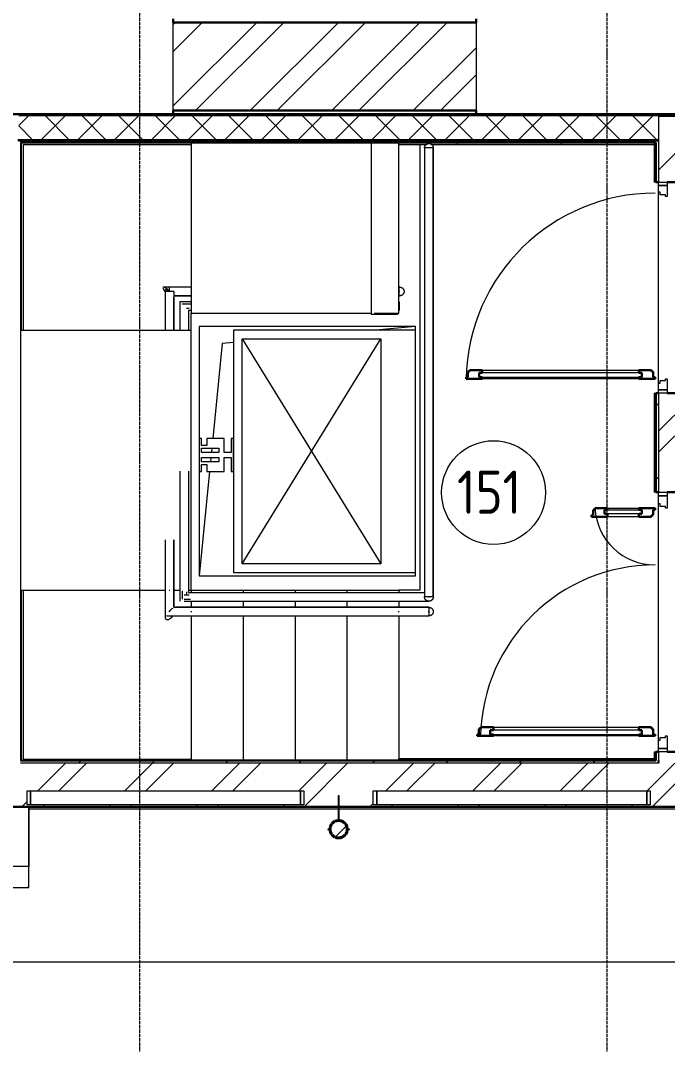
# Model space of a CAD drawing. Header units: millimetres. Extents: x -215207 to 92095, y -30385 to 123050.
# Drawn here: x -149722 to -145986, y 14076 to 20031 of the extents above; entities that cross this region are included whole.
import ezdxf

# ---------------------------------------------------------------- set-up
doc = ezdxf.new("R2010")
doc.units = ezdxf.units.MM
doc.linetypes.add('ADSK_Линия сетки', pattern=[25, 20, -2.5, 0, -2.5])
doc.linetypes.add('ADSK_Сверху', pattern=[4.5, 3, -1.5])
for name, color, linetype, lineweight in [('Двери', 7, 'Continuous', 9), ('Крыша', 7, 'Continuous', 9), ('Крыша штриховка', 7, 'Continuous', 9), ('Лестницы', 7, 'Continuous', 9), ('Линии', 7, 'Continuous', 9), ('Марки помещений', 7, 'Continuous', 20), ('Обобщенные модели', 7, 'Continuous', 20), ('Оборудование', 7, 'Continuous', 20), ('Ограждение', 7, 'Continuous', 9), ('Окна', 7, 'Continuous', 9), ('Оси', 7, 'Continuous', 9), ('Перекрытие', 7, 'Continuous', 20), ('Стены внутренние', 7, 'Continuous', 20), ('Стены наружные', 7, 'Continuous', 20), ('Стены штриховка', 7, 'Continuous', 9)]:
    doc.layers.add(name, color=color, linetype=linetype, lineweight=lineweight)
doc.layers.add('Двери открывание', color=7, linetype='Continuous', lineweight=9, true_color=0xc0c0c0)
doc.styles.add('GOST Common_3', font='GOST_Common.ttf', dxfattribs={"width": 0.9, "height": 2.5})

# ---------------------------------------------------------------- blocks, each defined once
blk = doc.blocks.new('1 этаж 21082025')
at = {"layer": 'Двери'}
for p, q in [((53898, -12363), (53898, -12343)), ((53898, -12343), (53948, -12343)), ((53948, -12363), (53898, -12363)), ((53898, -12363), (53948, -12363)), ((53898, -12402), (53898, -12363)), ((53948, -12343), (53948, -12363)), ((53948, -12363), (53948, -12427)), ((53907, -12402), (53898, -12402)), ((53907, -12417), (53907, -12402)), ((53939, -12417), (53907, -12417)), ((53939, -12427), (53939, -12417)), ((53948, -12427), (53939, -12427)), ((53802, -13446), (52862, -13446)), ((52862, -13446), (52862, -13470)), ((52880, -13429), (53784, -13429)), ((53802, -13470), (53802, -13446)), ((52862, -13470), (53802, -13470)), ((53784, -13479), (52880, -13479)), ((53898, -13543), (53898, -13504)), ((53898, -13504), (53907, -13504)), ((53907, -13489), (53939, -13489)), ((53907, -13504), (53907, -13489)), ((53939, -13479), (53948, -13479)), ((53939, -13489), (53939, -13479)), ((53948, -13479), (53948, -13543)), ((53898, -13543), (53948, -13543)), ((53898, -13563), (53898, -13543)), ((53948, -13543), (53898, -13543)), ((53948, -13563), (53898, -13563)), ((53948, -13543), (53948, -13563)), ((53898, -14155), (53898, -14135)), ((53898, -14135), (53948, -14135)), ((53948, -14155), (53898, -14155)), ((53898, -14155), (53948, -14155)), ((53898, -14202), (53898, -14155)), ((53948, -14135), (53948, -14155)), ((53948, -14155), (53948, -14227)), ((53604, -14227), (53784, -14227)), ((53907, -14202), (53898, -14202)), ((53907, -14217), (53907, -14202)), ((53939, -14217), (53907, -14217)), ((53939, -14227), (53939, -14217)), ((53948, -14227), (53939, -14227)), ((53586, -14236), (53802, -14236)), ((53586, -14260), (53586, -14236)), ((53802, -14260), (53586, -14260)), ((53784, -14277), (53604, -14277)), ((53802, -14236), (53802, -14260)), ((53802, -15510), (52926, -15510)), ((52926, -15510), (52926, -15534)), ((52926, -15534), (53802, -15534)), ((52944, -15493), (53784, -15493)), ((53784, -15543), (52944, -15543)), ((53802, -15534), (53802, -15510)), ((53939, -15543), (53948, -15543)), ((53939, -15553), (53939, -15543)), ((53948, -15543), (53948, -15615)), ((53898, -15615), (53898, -15568)), ((53898, -15568), (53907, -15568)), ((53907, -15553), (53939, -15553)), ((53907, -15568), (53907, -15553)), ((53898, -15615), (53948, -15615)), ((53898, -15635), (53898, -15615)), ((53948, -15615), (53898, -15615)), ((53948, -15635), (53898, -15635)), ((53948, -15615), (53948, -15635))]:
    blk.add_line(p, q, dxfattribs=at)
at = {"layer": 'Двери', "lineweight": 30}
for p, q in [((52796, -13438), (52806, -13438)), ((52796, -13470), (52796, -13438)), ((52806, -13429), (52880, -13429)), ((52806, -13438), (52806, -13429)), ((52880, -13446), (52862, -13446)), ((52862, -13446), (52862, -13470)), ((52880, -13429), (52880, -13446)), ((53784, -13429), (53858, -13429)), ((53784, -13429), (53784, -13446)), ((53784, -13446), (53802, -13446)), ((53802, -13446), (53802, -13470)), ((53858, -13429), (53858, -13438)), ((53858, -13438), (53868, -13438)), ((53868, -13438), (53868, -13470)), ((52786, -13470), (52796, -13470)), ((52786, -13479), (52786, -13470)), ((52880, -13479), (52786, -13479)), ((52862, -13470), (52880, -13470)), ((52880, -13470), (52880, -13479)), ((53784, -13470), (53784, -13479)), ((53802, -13470), (53784, -13470)), ((53878, -13479), (53784, -13479)), ((53868, -13470), (53878, -13470)), ((53878, -13470), (53878, -13479)), ((53530, -14227), (53604, -14227)), ((53530, -14236), (53530, -14227)), ((53604, -14236), (53604, -14227)), ((53784, -14227), (53878, -14227)), ((53784, -14236), (53784, -14227)), ((53878, -14227), (53878, -14236)), ((53510, -14268), (53520, -14268)), ((53510, -14277), (53510, -14268)), ((53604, -14277), (53510, -14277)), ((53520, -14236), (53530, -14236)), ((53520, -14268), (53520, -14236)), ((53586, -14236), (53604, -14236)), ((53586, -14260), (53586, -14236)), ((53604, -14260), (53586, -14260)), ((53604, -14277), (53604, -14260)), ((53802, -14236), (53784, -14236)), ((53784, -14260), (53802, -14260)), ((53784, -14277), (53784, -14260)), ((53858, -14277), (53784, -14277)), ((53802, -14260), (53802, -14236)), ((53858, -14268), (53858, -14277)), ((53868, -14268), (53858, -14268)), ((53868, -14236), (53868, -14268)), ((53878, -14236), (53868, -14236)), ((52850, -15534), (52860, -15534)), ((52850, -15543), (52850, -15534)), ((52944, -15543), (52850, -15543)), ((52860, -15502), (52870, -15502)), ((52860, -15534), (52860, -15502)), ((52870, -15493), (52944, -15493)), ((52870, -15502), (52870, -15493)), ((52944, -15510), (52926, -15510)), ((52926, -15510), (52926, -15534)), ((52926, -15534), (52944, -15534)), ((52944, -15493), (52944, -15510)), ((52944, -15534), (52944, -15543)), ((53784, -15493), (53858, -15493)), ((53784, -15493), (53784, -15510)), ((53784, -15510), (53802, -15510)), ((53784, -15534), (53784, -15543)), ((53802, -15534), (53784, -15534)), ((53878, -15543), (53784, -15543)), ((53802, -15510), (53802, -15534)), ((53858, -15493), (53858, -15502)), ((53858, -15502), (53868, -15502)), ((53868, -15502), (53868, -15534)), ((53868, -15534), (53878, -15534)), ((53878, -15534), (53878, -15543))]:
    blk.add_line(p, q, dxfattribs=at)
at = {"layer": 'Двери открывание'}
for centre, radius, start, end in [((53878, -13499), 1092, 90, 178.95057), ((53878, -14207), 348, 183.29468, 270), ((53878, -15563), 1008, 90, 178.8631)]:
    blk.add_arc(centre, radius, start, end, dxfattribs=at)
at = {"layer": 'Крыша'}
blk.add_line((50260, -15952), (50260, -16298.1), dxfattribs=at)
at = {"layer": 'Крыша', "lineweight": 18}
for p, q in [((50260, -16298.1), (48100, -16298.1)), ((50260, -16419.2), (50260, -16298.1)), ((48100, -16419.2), (50260, -16419.2))]:
    blk.add_line(p, q, dxfattribs=at)
at = {"layer": 'Крыша', "linetype": 'Continuous'}
blk.add_line((50253.5, -16419.2), (50260, -16412.7), dxfattribs=at)
at = {"layer": 'Крыша штриховка', "linetype": 'Continuous'}
blk.add_line((50258, -15952), (50258, -16298.1), dxfattribs=at)
at = {"layer": 'Лестницы'}
for p, q in [((51198.2, -13200), (51198.2, -13100)), ((51198.2, -14700), (51198.2, -14715)), ((51198.2, -14700), (51498.2, -14700)), ((51198.2, -14700), (51198.2, -14715)), ((51498.2, -14700), (51798.2, -14700)), ((51498.2, -14700), (51498.2, -14715)), ((51498.2, -14700), (51498.2, -14715)), ((51798.2, -14700), (52098.2, -14700)), ((51798.2, -14700), (51798.2, -14715)), ((51798.2, -14700), (51798.2, -14715)), ((52098.2, -14700), (52398.2, -14700)), ((52098.2, -14700), (52098.2, -14715)), ((52098.2, -14700), (52098.2, -14715)), ((51198.2, -14765), (51198.2, -14800)), ((51198.2, -14765), (51198.2, -14800)), ((51498.2, -14765), (51498.2, -14800)), ((51498.2, -14765), (51498.2, -14800)), ((51798.2, -14765), (51798.2, -14800)), ((51798.2, -14765), (51798.2, -14800)), ((52098.2, -14765), (52098.2, -14800)), ((52098.2, -14765), (52098.2, -14800)), ((51198.2, -14850), (51198.2, -15685)), ((51198.2, -14850), (51198.2, -15685)), ((51498.2, -14850), (51498.2, -15685)), ((51498.2, -14850), (51498.2, -15685)), ((51798.2, -14850), (51798.2, -15685)), ((51798.2, -14850), (51798.2, -15685)), ((52098.2, -14850), (52098.2, -15685)), ((52098.2, -14850), (52098.2, -15685))]:
    blk.add_line(p, q, dxfattribs=at)
at = {"layer": 'Линии', "linetype": 'ADSK_Сверху'}
blk.add_line((49950, -16848.7), (56182, -16848.7), dxfattribs=at)
at = {"layer": 'Марки помещений'}
blk.add_circle((52945.1, -14137.1), 300, dxfattribs=at)
at = {"layer": 'Обобщенные модели'}
for p, q in [((52046.7, -15890), (52046.7, -16030)), ((52053.3, -15890), (52046.7, -15890)), ((52053.3, -16030), (52053.3, -15890)), ((52046.7, -16030), (52049.1, -16030)), ((52050.9, -16030), (52053.3, -16030)), ((51988, -16081), (51988, -16083)), ((51998, -16081), (51988, -16081)), ((51988, -16081), (51988, -16083)), ((51998, -16081), (51988, -16081)), ((51988, -16081), (51988, -16083)), ((51998, -16081), (51988, -16081)), ((51988, -16081), (51988, -16083)), ((51998, -16081), (51988, -16081)), ((51988, -16083), (51998, -16083)), ((51988, -16083), (51998, -16083)), ((51988, -16083), (51998, -16083)), ((51988, -16083), (51998, -16083)), ((51998, -16081), (52000, -16081)), ((52000, -16083), (51998, -16083)), ((52000, -16081), (52000, -16083)), ((52100, -16081), (52102, -16081)), ((52100, -16083), (52100, -16081)), ((52102, -16083), (52100, -16083)), ((52112, -16081), (52102, -16081)), ((52112, -16081), (52102, -16081)), ((52112, -16081), (52102, -16081)), ((52112, -16081), (52102, -16081)), ((52102, -16083), (52112, -16083)), ((52102, -16083), (52112, -16083)), ((52102, -16083), (52112, -16083)), ((52102, -16083), (52112, -16083)), ((52112, -16083), (52112, -16081)), ((52112, -16083), (52112, -16081)), ((52112, -16083), (52112, -16081)), ((52112, -16083), (52112, -16081))]:
    blk.add_line(p, q, dxfattribs=at)
at = {"layer": 'Обобщенные модели', "linetype": 'Continuous', "lineweight": 9}
blk.add_line((52030.2, -16127.4), (52094.7, -16063), dxfattribs=at)
at = {"layer": 'Обобщенные модели'}
for radius, start, end in [(52, 90, 270), (50, 90, 270), (52, 270, 90), (50, 270, 90)]:
    blk.add_arc((52050, -16082), radius, start, end, dxfattribs=at)
at = {"layer": 'Обобщенные модели', "lineweight": 40}
for start, end in [(168.99639, 191.00361), (143.79922, 166.36884), (117.17152, 139.417), (90, 113.30594), (66.69406, 90), (40.583, 62.82848), (13.63116, 36.20078), (348.99639, 11.00361), (193.63116, 216.20078), (220.583, 242.82848), (246.69406, 270), (270, 293.30594), (297.17152, 319.417), (323.79922, 346.36884)]:
    blk.add_arc((52050, -16082), 50, start, end, dxfattribs=at)
at = {"layer": 'Оборудование'}
for p, q in [((51243.6, -13178), (51243.6, -13825)), ((52493.6, -13178), (51243.6, -13178)), ((52493.6, -13198), (51443.6, -13198)), ((51443.6, -13198), (51443.6, -14598)), ((52493.6, -13178), (52265, -13198)), ((52493.6, -13198), (52493.6, -13178)), ((52493.6, -14598), (52493.6, -13198)), ((51377.9, -13275.6), (51322.9, -13825)), ((51443.6, -13269.9), (51377.9, -13275.6)), ((51493.6, -14548), (52293.6, -13248)), ((51493.6, -13248), (52293.6, -14548)), ((51493.6, -14548), (51493.6, -13248)), ((51493.6, -13248), (52293.6, -13248)), ((52293.6, -13248), (52293.6, -14548)), ((51258.6, -13825), (51243.6, -13825)), ((51243.6, -13825), (51243.6, -14015)), ((51258.6, -13865), (51258.6, -13825)), ((51288.6, -13865), (51258.6, -13865)), ((51343.6, -13825), (51288.6, -13825)), ((51288.6, -13825), (51288.6, -13865)), ((51388.6, -13825), (51343.6, -13825)), ((51388.6, -13905), (51388.6, -13825)), ((51443.6, -13825), (51428.6, -13825)), ((51428.6, -13825), (51428.6, -13905)), ((51443.6, -14015), (51443.6, -13825)), ((51258.6, -13880), (51358.6, -13880)), ((51258.6, -13905), (51258.6, -13880)), ((51358.6, -13905), (51258.6, -13905)), ((51258.6, -13960), (51258.6, -13935)), ((51258.6, -13935), (51358.6, -13935)), ((51311.9, -13935), (51309.4, -13960)), ((51317.4, -13880), (51314.9, -13905)), ((51358.6, -13880), (51358.6, -13905)), ((51358.6, -13935), (51358.6, -13960)), ((51428.6, -13905), (51388.6, -13905)), ((51388.6, -14015), (51388.6, -13935)), ((51388.6, -13935), (51428.6, -13935)), ((51428.6, -13935), (51428.6, -14015)), ((51358.6, -13960), (51258.6, -13960)), ((51258.6, -14015), (51258.6, -13975)), ((51258.6, -13975), (51288.6, -13975)), ((51288.6, -13975), (51288.6, -14015)), ((51303.9, -14015), (51243.6, -14618)), ((51243.6, -14015), (51243.6, -14618)), ((51243.6, -14015), (51258.6, -14015)), ((51288.6, -14015), (51343.6, -14015)), ((51343.6, -14015), (51388.6, -14015)), ((51428.6, -14015), (51443.6, -14015)), ((52293.6, -14548), (51493.6, -14548)), ((51243.6, -14618), (52493.6, -14618)), ((51443.6, -14598), (52493.6, -14598)), ((52493.6, -14618), (52493.6, -14598))]:
    blk.add_line(p, q, dxfattribs=at)
at = {"layer": 'Ограждение'}
for p, q in [((50217, -12117), (50217, -12900)), ((51198.2, -12117), (50217, -12117)), ((50227, -12127), (50227, -12900)), ((51198.2, -12127), (50227, -12127)), ((52398.2, -12125), (52398.2, -12115)), ((52398.2, -12125), (52558.8, -12125)), ((52546.6, -12144), (52546.7, -12143)), ((52546.6, -12144), (52546.7, -12143)), ((52546.6, -12145), (52546.6, -12144)), ((52546.6, -12145), (52546.6, -12144)), ((52546.6, -12145), (52546.6, -14740)), ((52596.6, -12145), (52546.6, -12145)), ((52546.6, -12145), (52546.6, -14740)), ((52546.7, -12143), (52546.8, -12142)), ((52546.7, -12143), (52546.8, -12142)), ((52546.8, -12142), (52546.9, -12141)), ((52546.8, -12142), (52546.9, -12141)), ((52546.9, -12141), (52547.1, -12140)), ((52546.9, -12141), (52547.1, -12140)), ((52547.1, -12140), (52547.3, -12139.1)), ((52547.1, -12140), (52547.3, -12139.1)), ((52547.3, -12139.1), (52547.6, -12138.1)), ((52547.3, -12139.1), (52547.6, -12138.1)), ((52547.6, -12138.1), (52547.9, -12137.1)), ((52547.6, -12138.1), (52547.9, -12137.1)), ((52547.9, -12137.1), (52548.2, -12136.2)), ((52547.9, -12137.1), (52548.2, -12136.2)), ((52548.2, -12136.2), (52548.6, -12135.3)), ((52548.6, -12135.3), (52549, -12134.4)), ((52549, -12134.4), (52549.4, -12133.5)), ((52549, -12134.4), (52549.4, -12133.5)), ((52549.4, -12133.5), (52549.9, -12132.6)), ((52549.4, -12133.5), (52549.9, -12132.6)), ((52549.9, -12132.6), (52550.4, -12131.7)), ((52549.9, -12132.6), (52550.4, -12131.7)), ((52550.4, -12131.7), (52551, -12130.9)), ((52550.4, -12131.7), (52551, -12130.9)), ((52551, -12130.9), (52551.6, -12130.1)), ((52551, -12130.9), (52551.6, -12130.1)), ((52551.6, -12130.1), (52552.2, -12129.3)), ((52552.2, -12129.3), (52552.8, -12128.5)), ((52552.8, -12128.5), (52553.5, -12127.8)), ((52553.5, -12127.8), (52554.2, -12127.1)), ((52553.5, -12127.8), (52554.2, -12127.1)), ((52554.2, -12127.1), (52554.9, -12126.4)), ((52554.2, -12127.1), (52554.9, -12126.4)), ((52554.9, -12126.4), (52555.7, -12125.7)), ((52554.9, -12126.4), (52555.7, -12125.7)), ((52555.7, -12125.7), (52556.5, -12125.1)), ((52555.7, -12125.7), (52556.5, -12125.1)), ((52556.5, -12125.1), (52557.3, -12124.5)), ((52556.5, -12125.1), (52557.3, -12124.5)), ((52557.3, -12124.5), (52558.1, -12124)), ((52557.3, -12124.5), (52558.1, -12124)), ((52558.1, -12124), (52559, -12123.4)), ((52558.1, -12124), (52559, -12123.4)), ((52559, -12123.4), (52559.8, -12123)), ((52559, -12123.4), (52559.8, -12123)), ((52559.8, -12123), (52560.7, -12122.5)), ((52559.8, -12123), (52560.7, -12122.5)), ((52560.7, -12122.5), (52561.6, -12122.1)), ((52560.7, -12122.5), (52561.6, -12122.1)), ((52561.6, -12122.1), (52562.6, -12121.7)), ((52561.6, -12122.1), (52562.6, -12121.7)), ((52562.6, -12121.7), (52563.5, -12121.4)), ((52562.6, -12121.7), (52563.5, -12121.4)), ((52563.5, -12121.4), (52564.5, -12121)), ((52563.5, -12121.4), (52564.5, -12121)), ((52564.5, -12121), (52565.4, -12120.8)), ((52564.5, -12121), (52565.4, -12120.8)), ((52565.4, -12120.8), (52566.4, -12120.6)), ((52565.4, -12120.8), (52566.4, -12120.6)), ((52566.4, -12120.6), (52567.4, -12120.4)), ((52566.4, -12120.6), (52567.4, -12120.4)), ((52567.4, -12120.4), (52568.4, -12120.2)), ((52567.4, -12120.4), (52568.4, -12120.2)), ((52568.4, -12120.2), (52569.4, -12120.1)), ((52568.4, -12120.2), (52569.4, -12120.1)), ((52574, -12145), (52569.3, -12145)), ((52569.4, -12120.1), (52570.4, -12120)), ((52569.4, -12120.1), (52570.4, -12120)), ((52570.4, -12120), (52571.3, -12120)), ((52570.4, -12120), (52571.3, -12120)), ((52571.3, -12120), (52571.6, -12120)), ((52571.6, -12120), (52572.6, -12120)), ((52572.6, -12120), (52573.6, -12120.1)), ((52572.6, -12120), (52573.6, -12120.1)), ((52573.6, -12120.1), (52574.6, -12120.2)), ((52573.6, -12120.1), (52574.6, -12120.2)), ((52574.6, -12120.2), (52575.6, -12120.3)), ((52574.6, -12120.2), (52575.6, -12120.3)), ((52575.6, -12120.3), (52576.6, -12120.5)), ((52575.6, -12120.3), (52576.6, -12120.5)), ((52576.6, -12120.5), (52577.6, -12120.7)), ((52576.6, -12120.5), (52577.6, -12120.7)), ((52577.6, -12120.7), (52578.5, -12121)), ((52577.6, -12120.7), (52578.5, -12121)), ((52578.5, -12121), (52579.5, -12121.3)), ((52578.5, -12121), (52579.5, -12121.3)), ((52579.5, -12121.3), (52580.4, -12121.6)), ((52579.5, -12121.3), (52580.4, -12121.6)), ((52580.4, -12121.6), (52581.4, -12122)), ((52580.4, -12121.6), (52581.4, -12122)), ((52581.4, -12122), (52582.3, -12122.4)), ((52581.4, -12122), (52582.3, -12122.4)), ((52582.3, -12122.4), (52583.2, -12122.8)), ((52582.3, -12122.4), (52583.2, -12122.8)), ((52583.2, -12122.8), (52584, -12123.3)), ((52583.2, -12122.8), (52584, -12123.3)), ((52584, -12123.3), (52584.9, -12123.8)), ((52584, -12123.3), (52584.9, -12123.8)), ((52584.4, -12125), (53873, -12125)), ((52584.9, -12123.8), (52585.7, -12124.4)), ((52584.9, -12123.8), (52585.7, -12124.4)), ((52585.7, -12124.4), (52586.5, -12124.9)), ((52585.7, -12124.4), (52586.5, -12124.9)), ((52586.5, -12124.9), (52587.3, -12125.6)), ((52586.5, -12124.9), (52587.3, -12125.6)), ((52587.3, -12125.6), (52588.1, -12126.2)), ((52587.3, -12125.6), (52588.1, -12126.2)), ((52588.1, -12126.2), (52588.8, -12126.9)), ((52588.1, -12126.2), (52588.8, -12126.9)), ((52588.8, -12126.9), (52589.6, -12127.6)), ((52588.8, -12126.9), (52589.6, -12127.6)), ((52589.6, -12127.6), (52590.2, -12128.3)), ((52590.2, -12128.3), (52590.9, -12129.1)), ((52590.9, -12129.1), (52591.5, -12129.9)), ((52591.5, -12129.9), (52592.1, -12130.7)), ((52591.5, -12129.9), (52592.1, -12130.7)), ((52592.1, -12130.7), (52592.7, -12131.5)), ((52592.1, -12130.7), (52592.7, -12131.5)), ((52592.7, -12131.5), (52593.2, -12132.3)), ((52592.7, -12131.5), (52593.2, -12132.3)), ((52593.2, -12132.3), (52593.7, -12133.2)), ((52593.2, -12132.3), (52593.7, -12133.2)), ((52593.7, -12133.2), (52594.1, -12134.1)), ((52593.7, -12133.2), (52594.1, -12134.1)), ((52594.1, -12134.1), (52594.5, -12135)), ((52594.1, -12134.1), (52594.5, -12135)), ((52594.5, -12135), (52594.9, -12135.9)), ((52594.5, -12135), (52594.9, -12135.9)), ((52594.9, -12135.9), (52595.3, -12136.9)), ((52594.9, -12135.9), (52595.3, -12136.9)), ((52595.3, -12136.9), (52595.6, -12137.8)), ((52595.3, -12136.9), (52595.6, -12137.8)), ((52595.6, -12137.8), (52595.8, -12138.8)), ((52595.6, -12137.8), (52595.8, -12138.8)), ((52595.8, -12138.8), (52596.1, -12139.8)), ((52595.8, -12138.8), (52596.1, -12139.8)), ((52596.1, -12139.8), (52596.3, -12140.8)), ((52596.1, -12139.8), (52596.3, -12140.8)), ((52596.3, -12140.8), (52596.4, -12141.7)), ((52596.3, -12140.8), (52596.4, -12141.7)), ((52596.4, -12141.7), (52596.5, -12142.7)), ((52596.4, -12141.7), (52596.5, -12142.7)), ((52596.5, -12142.7), (52596.6, -12143.7)), ((52596.5, -12142.7), (52596.6, -12143.7)), ((52596.6, -12143.7), (52596.6, -12144.7)), ((52596.6, -12143.7), (52596.6, -12144.7)), ((52596.6, -12144.7), (52596.6, -12145)), ((52596.6, -12144.7), (52596.6, -12145)), ((52596.6, -14740), (52596.6, -12145)), ((52596.6, -12145), (52596.6, -14740)), ((53873, -12125), (53883, -12115)), ((53873, -12125), (53873, -12343)), ((53883, -12343), (53873, -12343)), ((50217, -12900), (50217, -13200)), ((50227, -12900), (50227, -13200)), ((51036, -12950.9), (51034.9, -12953.3)), ((51034.9, -12953.3), (51035.5, -12957.3)), ((51035.5, -12957.3), (51037.8, -12962.5)), ((51038.8, -12950), (51036, -12950.9)), ((51037.8, -12962.5), (51041.5, -12968.5)), ((51191, -12950), (51038.8, -12950)), ((51042.9, -12950.9), (51038.8, -12950)), ((51041.5, -12968.5), (51046.6, -12975)), ((51048.3, -12953.3), (51042.9, -12950.9)), ((51046.6, -12975), (51048.2, -12976.9)), ((51048.2, -12967.2), (51049.1, -12964.5)), ((51048.2, -12967.2), (51048.2, -13200)), ((51098.2, -12975), (51048.2, -12975)), ((51048.2, -12975), (51048.2, -13200)), ((51054.4, -12957.3), (51048.3, -12953.3)), ((51049.1, -12964.5), (51051.6, -12963.4)), ((51051.6, -12963.4), (51055.6, -12964)), ((51060.9, -12962.5), (51054.4, -12957.3)), ((51055.6, -12964), (51060.7, -12966.2)), ((51060.7, -12966.2), (51066.8, -12970)), ((51067.3, -12968.5), (51060.9, -12962.5)), ((51066.8, -12970), (51073.2, -12975)), ((51073.2, -12975), (51067.3, -12968.5)), ((51073.2, -12975), (51073.2, -12950)), ((51198.2, -12950), (51073.2, -12950)), ((51073.2, -12975), (51075.2, -12976.7)), ((51098.2, -12975), (51098.2, -13200)), ((51198.2, -12950), (51191, -12950)), ((52398.9, -12950), (52398.2, -12950)), ((52399.6, -12950), (52398.9, -12950)), ((52399, -13000), (52399, -12950)), ((52399, -12973), (52399, -12975)), ((52399, -12975), (52399, -12977)), ((52399.3, -12950), (52400, -12950)), ((52400.2, -12950), (52399.6, -12950)), ((52400, -12950), (52400.5, -12950)), ((52400.7, -12950), (52400.2, -12950)), ((52400.5, -12950), (52401.1, -12950)), ((52401.2, -12950), (52400.7, -12950)), ((52401.1, -12950), (52401.5, -12950)), ((52401.7, -12950), (52401.2, -12950)), ((52401.5, -12950), (52401.9, -12950)), ((52402.1, -12950), (52401.7, -12950)), ((52401.9, -12950), (52402.3, -12950)), ((52402.4, -12950), (52402.1, -12950)), ((52402.3, -12950), (52402.6, -12950)), ((52402.7, -12950), (52402.4, -12950)), ((52402.6, -12950), (52402.8, -12950)), ((52402.9, -12950), (52402.7, -12950)), ((52402.8, -12950), (52403, -12950)), ((52403, -12950), (52402.9, -12950)), ((52403, -12950), (52403.1, -12950)), ((52403.1, -12950), (52403, -12950)), ((52403.1, -12950), (52404.1, -12950)), ((52403.1, -12950), (52403.1, -12950)), ((52403.1, -12950), (52403.1, -12950)), ((52403.1, -12950), (52403.1, -12950)), ((52404.1, -12950), (52405.1, -12950.1)), ((52405.1, -12950.1), (52406.1, -12950.2)), ((52406.1, -12950.2), (52407.1, -12950.3)), ((52407.1, -12950.3), (52408.1, -12950.5)), ((52408.1, -12950.5), (52409.1, -12950.7)), ((52409.1, -12950.7), (52410, -12951)), ((52410, -12951), (52411, -12951.3)), ((52411, -12951.3), (52411.9, -12951.6)), ((52411.9, -12951.6), (52412.9, -12952)), ((52412.9, -12952), (52413.8, -12952.4)), ((52413.8, -12952.4), (52414.7, -12952.8)), ((52414.7, -12952.8), (52415.6, -12953.3)), ((52415.6, -12953.3), (52416.4, -12953.8)), ((52416.4, -12953.8), (52417.3, -12954.4)), ((52417.3, -12954.4), (52418.1, -12954.9)), ((52418.1, -12954.9), (52418.9, -12955.6)), ((52418.9, -12955.6), (52419.6, -12956.2)), ((52419.6, -12956.2), (52420.4, -12956.9)), ((52420.4, -12956.9), (52421.1, -12957.6)), ((52421.1, -12957.6), (52421.8, -12958.3)), ((52421.8, -12958.3), (52422.4, -12959.1)), ((52422.4, -12959.1), (52423, -12959.9)), ((52423, -12959.9), (52423.6, -12960.7)), ((52423.6, -12960.7), (52424.2, -12961.5)), ((52424.2, -12961.5), (52424.7, -12962.3)), ((52424.7, -12962.3), (52425.2, -12963.2)), ((52425.2, -12963.2), (52425.6, -12964.1)), ((52425.6, -12964.1), (52426.1, -12965)), ((52426.1, -12965), (52426.4, -12965.9)), ((52426.4, -12965.9), (52426.8, -12966.9)), ((52426.9, -12982.9), (52426.5, -12983.8)), ((52426.8, -12966.9), (52427.1, -12967.8)), ((52427.2, -12981.9), (52426.9, -12982.9)), ((52427.1, -12967.8), (52427.4, -12968.8)), ((52427.4, -12980.9), (52427.2, -12981.9)), ((52427.4, -12968.8), (52427.6, -12969.8)), ((52427.6, -12980), (52427.4, -12980.9)), ((52427.6, -12969.8), (52427.8, -12970.8)), ((52427.8, -12979), (52427.6, -12980)), ((52427.8, -12970.8), (52427.9, -12971.7)), ((52428, -12978), (52427.8, -12979)), ((52427.9, -12971.7), (52428, -12972.7)), ((52428, -12972.7), (52428.1, -12973.7)), ((52428.1, -12977), (52428, -12978)), ((52428.1, -12973.7), (52428.1, -12974.7)), ((52428.1, -12974.7), (52428.1, -12975)), ((52428.1, -12975), (52428.1, -12976)), ((52428.1, -12976), (52428.1, -12977)), ((51098.2, -13000), (51191, -13000)), ((51198.2, -13000), (51098.2, -13000)), ((51098.2, -13200), (51098.2, -13009.5)), ((51133.2, -13035), (51133.2, -13200)), ((51198.2, -13035), (51133.2, -13035)), ((51191, -13000), (51198.2, -13000)), ((52398, -13000), (52398.8, -13000)), ((52398.8, -13000), (52399.4, -13000)), ((52399.6, -13000), (52398.9, -13000)), ((52399, -13035), (52399, -13085)), ((52399.4, -13000), (52400.1, -13000)), ((52400.2, -13000), (52399.6, -13000)), ((52400.1, -13000), (52400.6, -13000)), ((52400.7, -13000), (52400.2, -13000)), ((52400.6, -13000), (52401.1, -13000)), ((52401.2, -13000), (52400.7, -13000)), ((52401.1, -13000), (52401.6, -13000)), ((52401.7, -13000), (52401.2, -13000)), ((52401.6, -13000), (52402, -13000)), ((52402.1, -13000), (52401.7, -13000)), ((52402, -13000), (52402.3, -13000)), ((52402.4, -13000), (52402.1, -13000)), ((52402.3, -13000), (52402.6, -13000)), ((52402.7, -13000), (52402.4, -13000)), ((52402.6, -13000), (52402.8, -13000)), ((52402.9, -13000), (52402.7, -13000)), ((52402.8, -13000), (52403, -13000)), ((52403, -13000), (52402.9, -13000)), ((52403, -13000), (52403.1, -13000)), ((52403.1, -13000), (52403, -13000)), ((52403.4, -13000), (52403.1, -13000)), ((52403.1, -13000), (52403.1, -13000)), ((52403.1, -13000), (52403.1, -13000)), ((52404.4, -13000), (52403.4, -13000)), ((52405.4, -12999.9), (52404.4, -13000)), ((52406.4, -12999.8), (52405.4, -12999.9)), ((52407.4, -12999.6), (52406.4, -12999.8)), ((52408.4, -12999.4), (52407.4, -12999.6)), ((52409.3, -12999.2), (52408.4, -12999.4)), ((52410.3, -12999), (52409.3, -12999.2)), ((52411.3, -12998.6), (52410.3, -12999)), ((52412.2, -12998.3), (52411.3, -12998.6)), ((52413.1, -12997.9), (52412.2, -12998.3)), ((52414, -12997.5), (52413.1, -12997.9)), ((52414.9, -12997), (52414, -12997.5)), ((52415.8, -12996.6), (52414.9, -12997)), ((52416.6, -12996), (52415.8, -12996.6)), ((52417.5, -12995.5), (52416.6, -12996)), ((52418.3, -12994.9), (52417.5, -12995.5)), ((52419.1, -12994.3), (52418.3, -12994.9)), ((52419.8, -12993.6), (52419.1, -12994.3)), ((52420.6, -12992.9), (52419.8, -12993.6)), ((52421.3, -12992.2), (52420.6, -12992.9)), ((52421.9, -12991.5), (52421.3, -12992.2)), ((52422.6, -12990.7), (52421.9, -12991.5)), ((52423.2, -12989.9), (52422.6, -12990.7)), ((52423.8, -12989.1), (52423.2, -12989.9)), ((52424.3, -12988.3), (52423.8, -12989.1)), ((52424.8, -12987.4), (52424.3, -12988.3)), ((52425.3, -12986.5), (52424.8, -12987.4)), ((52425.8, -12985.6), (52425.3, -12986.5)), ((52426.2, -12984.7), (52425.8, -12985.6)), ((52426.5, -12983.8), (52426.2, -12984.7)), ((51194.5, -13047.5), (51145.7, -13047.5)), ((51187, -13072.5), (51170.7, -13072.5)), ((51183.2, -13085), (51183.2, -13200)), ((51198.2, -13085), (51183.2, -13085)), ((53873, -13563), (53883, -13563)), ((53873, -13563), (53873, -14135)), ((51133.2, -14013.9), (51133.2, -14700)), ((51183.2, -14013.9), (51183.2, -14715)), ((53883, -14135), (53873, -14135)), ((51048.2, -14409.5), (51048.2, -14707.2)), ((51048.2, -14409.9), (51048.2, -14700)), ((51098.2, -14707.2), (51098.2, -14409.5)), ((51098.2, -14409.9), (51098.2, -14700)), ((50217, -14700), (50217, -15685)), ((50227, -14700), (50227, -15677)), ((51048.2, -14700), (51048.2, -14850)), ((51048.2, -14707.2), (51048.2, -14859.6)), ((51098.2, -14700), (51098.2, -14800)), ((51098.2, -14800), (51098.2, -14707.2)), ((51133.2, -14700), (51133.2, -14765)), ((51145.7, -14703.8), (51145.7, -14752.5)), ((51158.2, -14727.5), (51187, -14727.5)), ((51158.2, -14752.5), (51194.5, -14752.5)), ((51158.2, -14765), (51198.2, -14765)), ((51170.7, -14711.3), (51170.7, -14727.5)), ((51183.2, -14715), (52398.2, -14715)), ((51198.2, -14765), (52398.2, -14765)), ((52398.2, -14715), (52546.6, -14715)), ((52398.2, -14765), (52571.6, -14765)), ((52546.6, -14740.3), (52546.6, -14740)), ((52596.6, -14740), (52546.6, -14740)), ((52546.7, -14741.3), (52546.6, -14740.3)), ((52546.7, -14742.3), (52546.7, -14741.3)), ((52546.8, -14743.3), (52546.7, -14742.3)), ((52547, -14744.2), (52546.8, -14743.3)), ((52547.2, -14745.2), (52547, -14744.2)), ((52547.4, -14746.2), (52547.2, -14745.2)), ((52547.7, -14747.2), (52547.4, -14746.2)), ((52548, -14748.1), (52547.7, -14747.2)), ((52548.3, -14749.1), (52548, -14748.1)), ((52548.7, -14750), (52548.3, -14749.1)), ((52549.1, -14750.9), (52548.7, -14750)), ((52549.6, -14751.8), (52549.1, -14750.9)), ((52550.1, -14752.7), (52549.6, -14751.8)), ((52550.6, -14753.5), (52550.1, -14752.7)), ((52551.1, -14754.3), (52550.6, -14753.5)), ((52551.7, -14755.1), (52551.1, -14754.3)), ((52552.4, -14755.9), (52551.7, -14755.1)), ((52553, -14756.7), (52552.4, -14755.9)), ((52553.7, -14757.4), (52553, -14756.7)), ((52554.4, -14758.1), (52553.7, -14757.4)), ((52555.1, -14758.8), (52554.4, -14758.1)), ((52555.9, -14759.4), (52555.1, -14758.8)), ((52556.7, -14760.1), (52555.9, -14759.4)), ((52557.5, -14760.6), (52556.7, -14760.1)), ((52558.3, -14761.2), (52557.5, -14760.6)), ((52559.2, -14761.7), (52558.3, -14761.2)), ((52560.1, -14762.2), (52559.2, -14761.7)), ((52561, -14762.6), (52560.1, -14762.2)), ((52561.9, -14763), (52561, -14762.6)), ((52562.8, -14763.4), (52561.9, -14763)), ((52563.8, -14763.7), (52562.8, -14763.4)), ((52564.7, -14764), (52563.8, -14763.7)), ((52565.7, -14764.3), (52564.7, -14764)), ((52566.7, -14764.5), (52565.7, -14764.3)), ((52567.6, -14764.7), (52566.7, -14764.5)), ((52568.6, -14764.8), (52567.6, -14764.7)), ((52569.6, -14764.9), (52568.6, -14764.8)), ((52569.3, -14740), (52574, -14740)), ((52570.6, -14765), (52569.6, -14764.9)), ((52571.6, -14765), (52570.6, -14765)), ((52571.6, -14761.7), (52571.6, -14765)), ((52571.9, -14765), (52571.6, -14765)), ((52571.9, -14765), (52571.6, -14765)), ((52572.9, -14765), (52571.9, -14765)), ((52572.9, -14765), (52571.9, -14765)), ((52573.9, -14764.9), (52572.9, -14765)), ((52573.9, -14764.9), (52572.9, -14765)), ((52574.9, -14764.8), (52573.9, -14764.9)), ((52574.9, -14764.8), (52573.9, -14764.9)), ((52575.9, -14764.6), (52574.9, -14764.8)), ((52575.9, -14764.6), (52574.9, -14764.8)), ((52576.9, -14764.4), (52575.9, -14764.6)), ((52576.9, -14764.4), (52575.9, -14764.6)), ((52577.8, -14764.2), (52576.9, -14764.4)), ((52577.8, -14764.2), (52576.9, -14764.4)), ((52578.8, -14764), (52577.8, -14764.2)), ((52578.8, -14764), (52577.8, -14764.2)), ((52579.7, -14763.6), (52578.8, -14764)), ((52579.7, -14763.6), (52578.8, -14764)), ((52580.7, -14763.3), (52579.7, -14763.6)), ((52580.7, -14763.3), (52579.7, -14763.6)), ((52581.6, -14762.9), (52580.7, -14763.3)), ((52581.6, -14762.9), (52580.7, -14763.3)), ((52582.5, -14762.5), (52581.6, -14762.9)), ((52582.5, -14762.5), (52581.6, -14762.9)), ((52583.4, -14762), (52582.5, -14762.5)), ((52583.4, -14762), (52582.5, -14762.5)), ((52584.3, -14761.6), (52583.4, -14762)), ((52584.3, -14761.6), (52583.4, -14762)), ((52585.1, -14761), (52584.3, -14761.6)), ((52585.1, -14761), (52584.3, -14761.6)), ((52586, -14760.5), (52585.1, -14761)), ((52586, -14760.5), (52585.1, -14761)), ((52586.8, -14759.9), (52586, -14760.5)), ((52586.8, -14759.9), (52586, -14760.5)), ((52587.5, -14759.3), (52586.8, -14759.9)), ((52587.5, -14759.3), (52586.8, -14759.9)), ((52588.3, -14758.6), (52587.5, -14759.3)), ((52588.3, -14758.6), (52587.5, -14759.3)), ((52589, -14757.9), (52588.3, -14758.6)), ((52589, -14757.9), (52588.3, -14758.6)), ((52589.7, -14757.2), (52589, -14757.9)), ((52589.7, -14757.2), (52589, -14757.9)), ((52590.4, -14756.5), (52589.7, -14757.2)), ((52589.9, -14757), (52589.7, -14757.2)), ((52591.1, -14755.7), (52590.4, -14756.5)), ((52591.7, -14754.9), (52591.1, -14755.7)), ((52592.3, -14754.1), (52591.7, -14754.9)), ((52592.3, -14754.1), (52591.7, -14754.9)), ((52592.8, -14753.3), (52592.3, -14754.1)), ((52592.8, -14753.3), (52592.3, -14754.1)), ((52593.3, -14752.4), (52592.8, -14753.3)), ((52593.3, -14752.4), (52592.8, -14753.3)), ((52593.8, -14751.5), (52593.3, -14752.4)), ((52593.8, -14751.5), (52593.3, -14752.4)), ((52594.2, -14750.6), (52593.8, -14751.5)), ((52594.2, -14750.6), (52593.8, -14751.5)), ((52594.6, -14749.7), (52594.2, -14750.6)), ((52595, -14748.8), (52594.6, -14749.7)), ((52595.4, -14747.9), (52595, -14748.8)), ((52595.4, -14747.9), (52595, -14748.8)), ((52595.6, -14746.9), (52595.4, -14747.9)), ((52595.6, -14746.9), (52595.4, -14747.9)), ((52595.9, -14745.9), (52595.6, -14746.9)), ((52595.9, -14745.9), (52595.6, -14746.9)), ((52596.1, -14745), (52595.9, -14745.9)), ((52596.1, -14745), (52595.9, -14745.9)), ((52596.3, -14744), (52596.1, -14745)), ((52596.3, -14744), (52596.1, -14745)), ((52596.4, -14743), (52596.3, -14744)), ((52596.4, -14743), (52596.3, -14744)), ((52596.5, -14742), (52596.4, -14743)), ((52596.5, -14742), (52596.4, -14743)), ((52596.6, -14741), (52596.5, -14742)), ((52596.6, -14741), (52596.5, -14742)), ((52596.6, -14740), (52596.6, -14741)), ((52596.6, -14740), (52596.6, -14741)), ((51073.2, -14825), (51070.9, -14826.4)), ((51072.6, -14826.3), (51073.2, -14825)), ((51073.2, -14825), (51077.5, -14818.5)), ((51077.5, -14818.5), (51082.9, -14812.5)), ((51082.9, -14812.5), (51089.1, -14807.3)), ((51089.1, -14807.3), (51093.8, -14804.3)), ((51098.2, -14800), (51198.2, -14800)), ((51216.1, -14800), (51107.9, -14800)), ((51198.2, -14800), (52398.2, -14800)), ((52405.5, -14800), (51216.1, -14800)), ((52398.2, -14800), (52571.6, -14800)), ((52571.6, -14800), (52405.5, -14800)), ((52571.6, -14800), (52572.6, -14800)), ((52571.6, -14800), (52571.6, -14850)), ((52571.6, -14827.3), (52571.6, -14822.7)), ((52572.6, -14800), (52573.6, -14800.1)), ((52573.6, -14800.1), (52574.6, -14800.2)), ((52574.6, -14800.2), (52575.6, -14800.3)), ((52575.6, -14800.3), (52576.6, -14800.5)), ((52576.6, -14800.5), (52577.6, -14800.7)), ((52577.6, -14800.7), (52578.5, -14801)), ((52578.5, -14801), (52579.5, -14801.3)), ((52579.5, -14801.3), (52580.4, -14801.6)), ((52580.4, -14801.6), (52581.4, -14802)), ((52581.4, -14802), (52582.3, -14802.4)), ((52582.3, -14802.4), (52583.2, -14802.8)), ((52583.2, -14802.8), (52584, -14803.3)), ((52584, -14803.3), (52584.9, -14803.8)), ((52584.9, -14803.8), (52585.7, -14804.4)), ((52585.7, -14804.4), (52586.5, -14804.9)), ((52586.5, -14804.9), (52587.3, -14805.6)), ((52587.3, -14805.6), (52588.1, -14806.2)), ((52588.1, -14806.2), (52588.8, -14806.9)), ((52588.8, -14806.9), (52589.6, -14807.6)), ((52589.6, -14807.6), (52590.2, -14808.3)), ((52590.2, -14808.3), (52590.9, -14809.1)), ((52590.9, -14809.1), (52591.5, -14809.9)), ((52591.5, -14809.9), (52592.1, -14810.7)), ((52592.1, -14810.7), (52592.7, -14811.5)), ((52592.7, -14811.5), (52593.2, -14812.3)), ((52593.2, -14812.3), (52593.7, -14813.2)), ((52593.7, -14813.2), (52594.1, -14814.1)), ((52594.1, -14814.1), (52594.5, -14815)), ((52594.5, -14815), (52594.9, -14815.9)), ((52594.9, -14815.9), (52595.3, -14816.9)), ((52595.3, -14816.9), (52595.6, -14817.8)), ((52595.6, -14817.8), (52595.8, -14818.8)), ((52595.8, -14818.8), (52596.1, -14819.8)), ((52596.1, -14819.8), (52596.3, -14820.8)), ((52596.3, -14829), (52596.1, -14830)), ((52596.3, -14820.8), (52596.4, -14821.7)), ((52596.4, -14828), (52596.3, -14829)), ((52596.4, -14821.7), (52596.5, -14822.7)), ((52596.5, -14827), (52596.4, -14828)), ((52596.5, -14822.7), (52596.6, -14823.7)), ((52596.6, -14826), (52596.5, -14827)), ((52596.6, -14823.7), (52596.6, -14824.7)), ((52596.6, -14824.7), (52596.6, -14825)), ((52596.6, -14825), (52596.6, -14826)), ((51049.1, -14853.8), (51048.2, -14859.6)), ((51048.2, -14859.6), (51049.1, -14864.6)), ((51051.6, -14847.4), (51049.1, -14853.8)), ((51049.1, -14864.6), (51051.6, -14868.2)), ((51052.6, -14845.5), (51051.6, -14847.4)), ((51051.6, -14868.2), (51055.6, -14870.4)), ((51055.6, -14870.4), (51060.7, -14870.8)), ((51059.5, -14850), (51198.2, -14850)), ((51060.7, -14870.8), (51066.8, -14869.6)), ((51066.8, -14869.6), (51073.2, -14866.7)), ((51073.2, -14866.7), (51079.7, -14862.5)), ((51079.7, -14862.5), (51085.7, -14857)), ((51080.3, -14850), (51216.1, -14850)), ((51085.7, -14857), (51090.9, -14850.9)), ((51198.2, -14850), (52398.2, -14850)), ((51216.1, -14850), (52405.5, -14850)), ((52398.2, -14850), (52571.6, -14850)), ((52405.5, -14850), (52571.6, -14850)), ((52571.9, -14850), (52571.6, -14850)), ((52572.9, -14850), (52571.9, -14850)), ((52573.9, -14849.9), (52572.9, -14850)), ((52574.9, -14849.8), (52573.9, -14849.9)), ((52575.9, -14849.6), (52574.9, -14849.8)), ((52576.9, -14849.4), (52575.9, -14849.6)), ((52577.8, -14849.2), (52576.9, -14849.4)), ((52578.8, -14849), (52577.8, -14849.2)), ((52579.7, -14848.6), (52578.8, -14849)), ((52580.7, -14848.3), (52579.7, -14848.6)), ((52581.6, -14847.9), (52580.7, -14848.3)), ((52582.5, -14847.5), (52581.6, -14847.9)), ((52583.4, -14847), (52582.5, -14847.5)), ((52584.3, -14846.6), (52583.4, -14847)), ((52585.1, -14846), (52584.3, -14846.6)), ((52586, -14845.5), (52585.1, -14846)), ((52586.8, -14844.9), (52586, -14845.5)), ((52587.5, -14844.3), (52586.8, -14844.9)), ((52588.3, -14843.6), (52587.5, -14844.3)), ((52589, -14842.9), (52588.3, -14843.6)), ((52589.7, -14842.2), (52589, -14842.9)), ((52590.4, -14841.5), (52589.7, -14842.2)), ((52591.1, -14840.7), (52590.4, -14841.5)), ((52591.7, -14839.9), (52591.1, -14840.7)), ((52592.3, -14839.1), (52591.7, -14839.9)), ((52592.8, -14838.3), (52592.3, -14839.1)), ((52593.3, -14837.4), (52592.8, -14838.3)), ((52593.8, -14836.5), (52593.3, -14837.4)), ((52594.2, -14835.6), (52593.8, -14836.5)), ((52594.6, -14834.7), (52594.2, -14835.6)), ((52595, -14833.8), (52594.6, -14834.7)), ((52595.4, -14832.9), (52595, -14833.8)), ((52595.6, -14831.9), (52595.4, -14832.9)), ((52595.9, -14830.9), (52595.6, -14831.9)), ((52596.1, -14830), (52595.9, -14830.9)), ((53873, -15635), (53883, -15635)), ((53873, -15635), (53873, -15675)), ((50227, -15677), (51198.2, -15677)), ((52398, -15685), (52398, -15675)), ((53873, -15675), (52398, -15675)), ((53873, -15675), (53883, -15685))]:
    blk.add_line(p, q, dxfattribs=at)
at = {"layer": 'Ограждение', "linetype": 'Continuous'}
for p, q in [((52736, -12125), (52736, -12115)), ((53336, -12125), (53336, -12115)), ((52736, -15685), (52736, -15675)), ((53336, -15685), (53336, -15675))]:
    blk.add_line(p, q, dxfattribs=at)
at = {"layer": 'Ограждение'}
for start_param, end_param in [(4.712389, 4.791601), (4.633177, 4.712389)]:
    blk.add_ellipse((52385.7, -12975), major_axis=(0, 25), ratio=0.533794, start_param=start_param, end_param=end_param, dxfattribs=at)
for points in [[(51198.2, -12973), (51198.2, -12973.7), (51198.2, -12975), (51198.2, -12976.3), (51198.2, -12977)], [(51071.3, -14700), (51071.9, -14700), (51073.2, -14700), (51074.6, -14700), (51075.2, -14700)], [(51198.3, -14823), (51198.3, -14823.7), (51198.2, -14825), (51198.3, -14826.3), (51198.3, -14827)], [(52398.3, -14827), (52398.2, -14826.3), (52398.2, -14825), (52398.2, -14823.7), (52398.3, -14823)]]:
    blk.add_open_spline(points, degree=3, dxfattribs=at)
at = {"layer": 'Окна'}
for p, q in [((50250, -15860), (50270, -15860)), ((50250, -15942), (50250, -15860)), ((50270, -15860), (50270, -15942)), ((50270, -15942), (50270, -15860)), ((50270, -15860), (51830, -15860)), ((51830, -15860), (51850, -15860)), ((51830, -15942), (51830, -15860)), ((51830, -15860), (51830, -15942)), ((51850, -15860), (51850, -15942)), ((52250, -15860), (52270, -15860)), ((52250, -15942), (52250, -15860)), ((52270, -15860), (52270, -15942)), ((52270, -15942), (52270, -15860)), ((52270, -15860), (53830, -15860)), ((53830, -15860), (53850, -15860)), ((53830, -15942), (53830, -15860)), ((53830, -15860), (53830, -15942)), ((53850, -15860), (53850, -15942)), ((50270, -15942), (50250, -15942)), ((51830, -15942), (50270, -15942)), ((51850, -15942), (51830, -15942)), ((52270, -15942), (52250, -15942)), ((53830, -15942), (52270, -15942)), ((53850, -15942), (53830, -15942))]:
    blk.add_line(p, q, dxfattribs=at)
at = {"layer": 'Оси', "linetype": 'ADSK_Линия сетки'}
for p, q in [((50900, 5350.6), (50900, -17365.8)), ((53600, 5350.6), (53600, -17365.8))]:
    blk.add_line(p, q, dxfattribs=at)
at = {"layer": 'Перекрытие', "color": 49, "true_color": 0x464646}
for p, q in [((51198.2, -12115), (51198.2, -13100)), ((52240, -13107.9), (52240, -12115)), ((52398.2, -13100), (52398.2, -12125)), ((52518.6, -12125), (52518.6, -14700)), ((51198.2, -13100), (52240, -13100)), ((52254.5, -13100), (52398.2, -13100)), ((52390, -13100), (52390, -13107.9)), ((52390, -13107.9), (52240, -13107.9)), ((51198.2, -13200), (50213.2, -13200)), ((51198.2, -14700), (51198.2, -13200)), ((50213.2, -14700), (51048.2, -14700)), ((51098.2, -14700), (51133.2, -14700)), ((51183.2, -14700), (51198.2, -14700)), ((52518.6, -14700), (52398.2, -14700)), ((52398.2, -14700), (52398.2, -14715)), ((52398.2, -14765), (52398.2, -14800)), ((52398.2, -14850), (52398.2, -15675))]:
    blk.add_line(p, q, dxfattribs=at)
at = {"layer": 'Стены внутренние', "lineweight": 30}
for p, q in [((51095, -11420), (51095, -11400)), ((52845, -11400), (52845, -11420)), ((51095, -11950), (51095, -11930)), ((52845, -11930), (52845, -11950)), ((52845, -11950), (54150, -11950)), ((53898, -11950), (53898, -11960)), ((50202, -12102), (53898, -12102)), ((53948, -12343), (54150, -12343)), ((54150, -13563), (53948, -13563)), ((53948, -14135), (54150, -14135)), ((54150, -15635), (53948, -15635)), ((53898, -15685), (53898, -15700)), ((49950, -15952), (52047.4, -15952)), ((52052.9, -15952), (54150, -15952))]:
    blk.add_line(p, q, dxfattribs=at)
at = {"layer": 'Стены внутренние'}
for p, q in [((51095, -11930), (51095, -11420)), ((52845, -11420), (52845, -11930)), ((53898, -13504), (53898, -12402)), ((53898, -15568), (53898, -14202))]:
    blk.add_line(p, q, dxfattribs=at)
at = {"layer": 'Стены внутренние', "linetype": 'Continuous', "lineweight": 9}
for p, q in [((50202, -12015.9), (50257.9, -11960)), ((50330.1, -12100), (50470.1, -11960)), ((50495.9, -12100), (50355.9, -11960)), ((50542.2, -12100), (50682.2, -11960)), ((50708, -12100), (50568, -11960)), ((50754.3, -12100), (50894.3, -11960)), ((50920.1, -12100), (50780.1, -11960)), ((50966.5, -12100), (51106.5, -11960)), ((51132.3, -12100), (50992.3, -11960)), ((51178.6, -12100), (51318.6, -11960)), ((51344.4, -12100), (51204.4, -11960)), ((51390.7, -12100), (51530.7, -11960)), ((51556.5, -12100), (51416.5, -11960)), ((51602.8, -12100), (51742.8, -11960)), ((51768.7, -12100), (51628.7, -11960)), ((51815, -12100), (51955, -11960)), ((51980.8, -12100), (51840.8, -11960)), ((52027.1, -12100), (52167.1, -11960)), ((52192.9, -12100), (52052.9, -11960)), ((52239.2, -12100), (52379.2, -11960)), ((52405.1, -12100), (52265.1, -11960)), ((52451.4, -12100), (52591.4, -11960)), ((52617.2, -12100), (52477.2, -11960)), ((52663.5, -12100), (52803.5, -11960)), ((52829.3, -12100), (52689.3, -11960)), ((52875.6, -12100), (53015.6, -11960)), ((53041.5, -12100), (52901.5, -11960)), ((53087.8, -12100), (53227.8, -11960)), ((53253.6, -12100), (53113.6, -11960)), ((53299.9, -12100), (53439.9, -11960)), ((53465.7, -12100), (53325.7, -11960)), ((53512, -12100), (53652, -11960)), ((53677.9, -12100), (53537.9, -11960)), ((53724.2, -12100), (53864.2, -11960)), ((53890, -12100), (53750, -11960)), ((50283.7, -12100), (50202, -12018.3)), ((53898, -12273.5), (54148, -12023.5)), ((51515.7, -12100), (51514.6, -12102)), ((52337, -12100), (52335.8, -12102)), ((52546.1, -12102), (52545, -12100)), ((52571.6, -12100), (52570.4, -12102)), ((53392.8, -12100), (53391.7, -12102)), ((53602, -12102), (53600.8, -12100)), ((53898, -13782.2), (54117.2, -13563)), ((53898, -13904.1), (54148, -13654.1)), ((50311.5, -15860), (50471.5, -15700)), ((50433.4, -15860), (50593.4, -15700)), ((50814.4, -15860), (50974.4, -15700)), ((50936.3, -15860), (51096.3, -15700)), ((51317.3, -15860), (51477.3, -15700)), ((51439.2, -15860), (51599.2, -15700)), ((51820.2, -15860), (51980.2, -15700)), ((51852.1, -15950), (52102.1, -15700)), ((52323.1, -15860), (52483.1, -15700)), ((52445, -15860), (52605, -15700)), ((52826, -15860), (52986, -15700)), ((52947.9, -15860), (53107.9, -15700)), ((53328.9, -15860), (53488.9, -15700)), ((53450.8, -15860), (53610.8, -15700)), ((53831.8, -15860), (53991.8, -15700)), ((53863.7, -15950), (54113.7, -15700)), ((50221.5, -15950), (50250, -15921.5)), ((50343.4, -15950), (50351.4, -15942)), ((50545.4, -15951.8), (50544.3, -15950)), ((50724.4, -15950), (50732.4, -15942)), ((50779.9, -15951.7), (50779, -15950)), ((50846.3, -15950), (50854.3, -15942)), ((51227.3, -15950), (51235.3, -15942)), ((51349.2, -15950), (51357.2, -15942)), ((51366.3, -15951.3), (51365.6, -15950)), ((51730.2, -15950), (51738.2, -15942)), ((52108, -15950.9), (52107.4, -15952)), ((52233.1, -15950), (52250, -15933.1)), ((52355, -15950), (52363, -15942)), ((52736, -15950), (52744, -15942)), ((52857.9, -15950), (52865.9, -15942)), ((52929.5, -15950.5), (52928.6, -15952)), ((53163.9, -15950.9), (53163.3, -15952)), ((53238.9, -15950), (53246.9, -15942)), ((53243.8, -15952), (53242.9, -15950.4)), ((53360.8, -15950), (53368.8, -15942)), ((53741.8, -15950), (53749.8, -15942))]:
    blk.add_line(p, q, dxfattribs=at)
at = {"layer": 'Стены наружные', "linetype": 'Continuous', "lineweight": 9}
for p, q in [((51095, -11430.5), (51105.5, -11420)), ((51095, -11902), (51577, -11420)), ((51095, -11587.7), (51262.7, -11420)), ((51224.1, -11930), (51734.1, -11420)), ((51538.4, -11930), (52048.4, -11420)), ((51695.6, -11930), (52205.6, -11420)), ((52009.9, -11930), (52519.9, -11420)), ((52167.1, -11930), (52677.1, -11420)), ((52481.4, -11930), (52845, -11566.4)), ((52638.5, -11930), (52845, -11723.5)), ((50315.1, -12115), (50330.1, -12100)), ((50739.3, -12115), (50754.3, -12100)), ((51163.6, -12115), (51178.6, -12100)), ((51587.8, -12115), (51602.8, -12100)), ((52012.1, -12115), (52027.1, -12100)), ((52436.4, -12115), (52451.4, -12100)), ((52860.6, -12115), (52875.6, -12100)), ((53284.9, -12115), (53299.9, -12100)), ((53709.2, -12115), (53724.2, -12100)), ((53883, -13638.2), (53898, -13623.2)), ((53883, -14062.5), (53898, -14047.5)), ((50548.4, -15700), (50563.4, -15685)), ((50972.7, -15700), (50987.7, -15685)), ((51397, -15700), (51412, -15685)), ((51821.2, -15700), (51836.2, -15685)), ((52245.5, -15700), (52260.5, -15685)), ((52669.8, -15700), (52684.8, -15685)), ((53094, -15700), (53109, -15685)), ((53518.3, -15700), (53533.3, -15685))]:
    blk.add_line(p, q, dxfattribs=at)
at = {"layer": 'Стены наружные', "lineweight": 30}
for p, q in [((52845, -11420), (51095, -11420)), ((52845, -11950), (49950, -11950)), ((51095, -11930), (52845, -11930)), ((53898, -11960), (54150, -11960)), ((53898, -12100), (50197.8, -12100)), ((50212.8, -12115), (53883, -12115)), ((53883, -12115), (53883, -12343)), ((53883, -12343), (53898, -12343)), ((53883, -13563), (53883, -14135)), ((53898, -13563), (53883, -13563)), ((53883, -14135), (53898, -14135)), ((53883, -15635), (53883, -15685)), ((53898, -15635), (53883, -15635)), ((53883, -15685), (50212.8, -15685))]:
    blk.add_line(p, q, dxfattribs=at)
at = {"layer": 'Стены наружные'}
for p, q in [((50213.2, -12115), (50213.2, -15685)), ((52047.1, -15967), (50260, -15967)), ((54165, -15967), (52052.9, -15967))]:
    blk.add_line(p, q, dxfattribs=at)
at = {"layer": 'Стены штриховка'}
for p, q in [((53898, -11960), (50202, -11960)), ((53898, -11960), (53898, -12343)), ((53898, -13563), (53898, -14135)), ((53898, -15635), (53898, -15685)), ((53898, -15700), (50212.8, -15700)), ((52047.4, -15950), (49950, -15950)), ((54150, -15950), (52052.9, -15950))]:
    blk.add_line(p, q, dxfattribs=at)
at = {"layer": 'Марки помещений', "style": 'GOST Common_3', "width": 0.9}
blk.add_text('151', height=250, dxfattribs=at).set_placement((52734.1, -14259.4))

msp = doc.modelspace()

# ---------------------------------------------------------------- block references
msp.add_blockref('1 этаж 21082025', (-199934.8, 31441.4))

doc.saveas('drawing.dxf')
